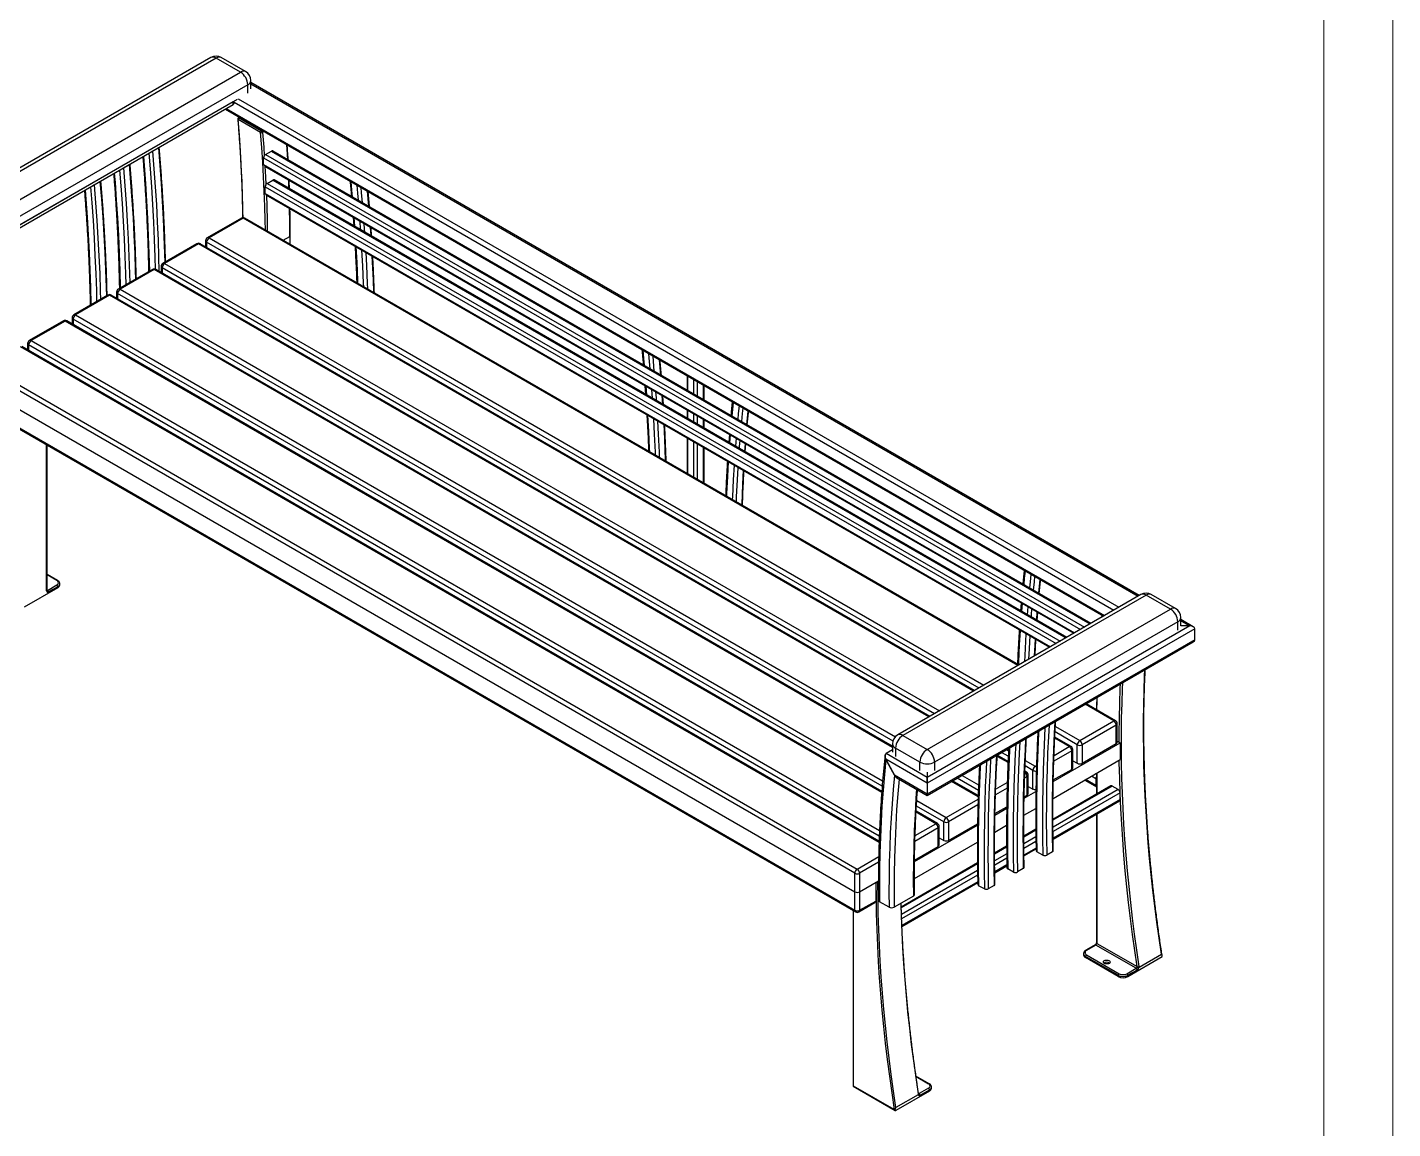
# Model space of a CAD drawing. Header units: millimetres. Extents: x 1039 to 6979, y -5125 to -925.
# Drawn here: x 4994 to 6979, y -4093 to -2492 of the extents above; entities that cross this region are included whole.
import ezdxf

# ---------------------------------------------------------------- set-up
doc = ezdxf.new("R2010")
doc.units = ezdxf.units.MM
doc.layers.add('tabelka', color=155, linetype='Continuous')

# ---------------------------------------------------------------- blocks, each defined once
blk = doc.blocks.new('izometria')
for p, q in [((308.1, 2454.2), (-45.5, 2250.1)), ((315.6, 2453.5), (-38, 2249.4)), ((351, 2433.1), (315.6, 2453.5)), ((358.5, 2433.8), (323.1, 2454.2)), ((-2.6, 2229), (351, 2433.1)), ((361.6, 2414.7), (8, 2210.6)), ((361.6, 2402.6), (361.6, 2414.7)), ((366, 2408.7), (366, 2420.8)), ((1657.6, 1672.3), (366, 2418)), ((366, 2416.2), (1656.1, 1671.4)), ((8, 2198.3), (346.5, 2393.8)), ((29.2, 2210.6), (340.3, 2390.2)), ((29.2, 2206.5), (340.3, 2386.1)), ((340.3, 2386.1), (340.3, 2390.2)), ((341.8, 2388.2), (341.8, 2391)), ((341.8, 2389.4), (1620.8, 1651)), ((347.6, 2394.5), (1628.1, 1655.3)), ((328.5, 2379.3), (1605.4, 1642.1)), ((330, 2380.2), (1606.9, 1643)), ((380.3, 2345.2), (347.6, 2364.1)), ((349.2, 2367.3), (348, 2366.7)), ((349.8, 2367), (349, 2366.6)), ((349, 2366.6), (381.7, 2347.7)), ((381.7, 2347.7), (382.5, 2348.1)), ((385.1, 2346.6), (383.1, 2345.4)), ((223.1, 2318.3), (231.6, 2323.2)), ((384.6, 2298.7), (384.6, 2308.5)), ((384.6, 2308.5), (1572.1, 1622.9)), ((387.5, 2313.4), (395.9, 2318.3)), ((387.5, 2313.4), (1577.8, 1626.2)), ((395.9, 2318.3), (1586.2, 1631.1)), ((1587.4, 1631.8), (397.9, 2318.4)), ((180.7, 2293.8), (189.2, 2298.7)), ((384.6, 2298.7), (1563.6, 1618)), ((385.8, 2296.6), (1562.4, 1617.4)), ((138.3, 2269.3), (146.7, 2274.2)), ((386.9, 2256.5), (386.9, 2266.3)), ((386.9, 2266.3), (1536.7, 1602.5)), ((389.7, 2271.2), (398.2, 2276.1)), ((389.7, 2271.2), (1542.4, 1605.8)), ((398.2, 2276.1), (1550.9, 1610.7)), ((1552.1, 1611.4), (400.2, 2276.3)), ((421.5, 2264), (421.1, 2276.3)), ((386.9, 2256.5), (1528.3, 1597.6)), ((387.9, 2254.6), (1527.1, 1597)), ((535.4, 2259.9), (537.2, 2238.1)), ((352.3, 2221), (302.8, 2192.4)), ((354.8, 2220.7), (305.3, 2192.2)), ((1481.2, 1570.5), (354.8, 2220.7)), ((1482.7, 1571.3), (357.3, 2221)), ((514.7, 2222.2), (515.6, 2209.7)), ((515.8, 2221.6), (516.7, 2209.1)), ((539.4, 2207.9), (540.3, 2195.5)), ((541.6, 2194.7), (540.8, 2207.2)), ((287.6, 2183.6), (238.1, 2155.1)), ((1418, 1534), (292.6, 2183.6)), ((300.3, 2188.1), (300.3, 2179.2)), ((1424.7, 1537.8), (301.8, 2186)), ((301.8, 2186), (301.8, 2178.3)), ((305.3, 2192.2), (1431.7, 1541.9)), ((413.2, 2188.7), (422.7, 2194.2)), ((422.7, 2194.2), (422.7, 2183.2)), ((423.3, 2182.9), (423.3, 2195)), ((290.1, 2183.4), (240.6, 2154.8)), ((1416.5, 1533.1), (290.1, 2183.4)), ((222.9, 2146.3), (173.4, 2117.7)), ((225.4, 2146), (175.9, 2117.5)), ((1351.8, 1495.8), (225.4, 2146)), ((1353.3, 1496.6), (227.9, 2146.3)), ((235.6, 2150.7), (235.6, 2141.8)), ((1360, 1500.5), (237.1, 2148.7)), ((237.1, 2148.7), (237.1, 2141)), ((240.6, 2154.8), (1367, 1504.6)), ((158.2, 2108.9), (108.7, 2080.3)), ((160.7, 2108.7), (111.2, 2080.1)), ((1299, 1451.6), (160.7, 2108.7)), ((1299, 1453.2), (163.2, 2108.9)), ((170.9, 2113.4), (170.9, 2104.5)), ((1299.6, 1460.6), (172.4, 2111.3)), ((172.4, 2111.3), (172.4, 2103.6)), ((175.9, 2117.5), (1303, 1466.8)), ((93.5, 2071.6), (44, 2043)), ((96, 2071.3), (46.5, 2042.8)), ((1283.2, 1386), (96, 2071.3)), ((1283.3, 1387.6), (98.5, 2071.6)), ((106.2, 2076), (106.2, 2067.1)), ((1283.9, 1395), (107.7, 2074)), ((107.7, 2074), (107.7, 2066.3)), ((111.2, 2080.1), (1284.5, 1402.8)), ((1279.3, 1313.5), (31.3, 2034)), ((1279.4, 1315.2), (33.8, 2034.2)), ((41.5, 2038.7), (41.5, 2029.8)), ((1279.7, 1322.7), (43, 2036.6)), ((43, 2036.6), (43, 2028.9)), ((46.5, 2042.8), (1280, 1330.7)), ((-18.2, 2005.4), (1247.6, 1274.7)), ((959.6, 2014.9), (961.5, 1993.1)), ((1244, 1268.6), (-21.7, 1999.3)), ((1000.3, 1991.4), (1000.3, 1970.7)), ((1001.5, 1970), (1001.5, 1990.8)), ((1010, 1965.1), (1010, 1985.9)), ((-21.7, 1972.3), (1244, 1241.6)), ((938.9, 1977.3), (939.8, 1964.8)), ((940.1, 1976.7), (941, 1964.1)), ((1015.6, 1961.9), (1015.6, 1982.6)), ((1024.1, 1957), (1024.1, 1977.7)), ((1025.3, 1956.3), (1025.3, 1977)), ((-21.7, 1945.4), (1244, 1214.7)), ((963.7, 1963), (964.5, 1950.5)), ((965.8, 1949.8), (965, 1962.2)), ((-20.7, 1943.1), (1245.1, 1212.4)), ((1000.3, 1941.9), (1000.3, 1929.9)), ((1001.5, 1929.2), (1001.5, 1941.2)), ((1010, 1924.3), (1010, 1936.3)), ((1015.6, 1921), (1015.6, 1933)), ((1024.1, 1916.1), (1024.1, 1928.1)), ((1025.3, 1915.5), (1025.3, 1927.5)), ((1088.7, 1940.4), (1086.8, 1920.8)), ((1061.7, 1906.5), (1060.8, 1895)), ((69.2, 1679), (69.2, 1891.2)), ((69.8, 1679.8), (69.8, 1890.9)), ((1000.3, 1901), (1000.3, 1849.8)), ((1001.5, 1849.1), (1001.5, 1900.4)), ((1010, 1844.2), (1010, 1895.5)), ((1015.6, 1841), (1015.6, 1892.2)), ((1024.1, 1836.1), (1024.1, 1887.3)), ((1025.3, 1835.4), (1025.3, 1886.6)), ((1071.4, 1900.8), (1070.5, 1889.4)), ((1084.6, 1893.2), (1083.7, 1881.7)), ((1084.8, 1881.1), (1085.6, 1892.6)), ((85, 1694.2), (69.8, 1703)), ((84, 1694.1), (69.8, 1702.3)), ((70.6, 1679.8), (84, 1687.6)), ((88.4, 1687.6), (88.4, 1689.2)), ((1513, 1695.5), (1511.1, 1675.8)), ((85.4, 1683.5), (36.6, 1655.3)), ((69.8, 1680.3), (70.6, 1679.8)), ((85.4, 1685.1), (72, 1677.4)), ((85.4, 1685.1), (85.4, 1683.5)), ((1660.1, 1673.7), (1306.5, 1469.6)), ((1667.6, 1673), (1314, 1468.9)), ((1702.9, 1652.6), (1667.6, 1673)), ((1710.4, 1653.3), (1675.1, 1673.7)), ((1349.4, 1448.5), (1702.9, 1652.6)), ((1485.9, 1661.5), (1485, 1650.1)), ((1495.7, 1655.9), (1494.8, 1644.4)), ((1508.8, 1648.3), (1508, 1636.8)), ((1509, 1636.2), (1509.9, 1647.7)), ((1730.9, 1628.2), (1349.4, 1408)), ((1713.5, 1634.2), (1360, 1430.1)), ((1604.5, 1642.7), (1603.3, 1642)), ((1604.3, 1641.9), (1605, 1642.3)), ((1604.6, 1641.7), (1604.3, 1641.9)), ((1713.5, 1622.1), (1713.5, 1634.2)), ((1717.9, 1628.2), (1717.9, 1640.3)), ((1736.1, 1627), (1717.9, 1637.5)), ((1717.9, 1635.8), (1730.9, 1628.2)), ((1730.9, 1628.2), (1717.9, 1628.2)), ((1738.3, 1624), (1349.4, 1399.5)), ((1738.3, 1608), (1349.4, 1383.5)), ((1738.3, 1608), (1738.3, 1624)), ((1349.4, 1381.7), (1736.1, 1605)), ((1620.6, 1490), (1578.8, 1514.2)), ((1623.1, 1490.3), (1580.3, 1515)), ((1571.1, 1461.5), (1620.6, 1490)), ((1314, 1468.9), (1349.4, 1448.5)), ((1567.5, 1455.3), (1535.1, 1474)), ((1535.6, 1482), (1571.1, 1461.5)), ((1624.1, 1483.9), (1574.6, 1455.3)), ((1624.1, 1457), (1624.1, 1483.9)), ((1625.6, 1459), (1625.6, 1486)), ((1299, 1456.6), (1299, 1444.6)), ((1338.8, 1430.1), (1303.4, 1450.5)), ((1303.4, 1450.5), (1303.4, 1438.4)), ((1532.6, 1402.1), (1629.8, 1458.2)), ((1533.7, 1439.9), (1555.9, 1452.7)), ((1555.9, 1452.7), (1534.7, 1464.9)), ((1558.4, 1452.9), (1534.8, 1466.6)), ((1567.5, 1428.4), (1567.5, 1455.3)), ((1574.6, 1428.4), (1624.1, 1457)), ((1574.6, 1455.3), (1574.6, 1428.4)), ((1625.6, 1460.6), (1629.8, 1458.2)), ((1629.8, 1458.2), (1629.8, 1433.7)), ((1349.4, 1399.5), (1289.2, 1434.2)), ((1289.2, 1434.2), (1301.7, 1411)), ((1301.7, 1411), (1289.3, 1434.1)), ((1299, 1448), (1289.5, 1442.5)), ((1349.4, 1408), (1289.5, 1442.5)), ((1338.8, 1418), (1338.8, 1430.1)), ((1360, 1430.1), (1360, 1418)), ((1466.8, 1429.4), (1451, 1438.5)), ((1466.9, 1431.1), (1451.1, 1440.1)), ((1467.2, 1438.6), (1457.5, 1444.1)), ((1464.6, 1448.2), (1467.6, 1446.5)), ((1491.9, 1432.5), (1506.4, 1424.1)), ((1532.2, 1377.4), (1629.8, 1433.7)), ((1559.4, 1446.6), (1533.3, 1431.5)), ((1559.4, 1419.6), (1559.4, 1446.6)), ((1560.9, 1421.7), (1560.9, 1448.6)), ((1560.9, 1432.2), (1567.5, 1428.4)), ((1349.4, 1383.5), (1301.7, 1411)), ((1349.4, 1415.5), (1349.4, 1408)), ((1399.9, 1410.9), (1424, 1397)), ((1493.7, 1415.6), (1491.3, 1417)), ((1502.8, 1418), (1491.6, 1424.5)), ((1496.2, 1384.3), (1496.2, 1411.3)), ((1502.8, 1391), (1502.8, 1418)), ((1506.4, 1424.1), (1508.2, 1425.2)), ((1532.6, 1404.2), (1559.4, 1419.6)), ((1594.4, 1405.9), (1588, 1409.6)), ((1595.2, 1412), (1593.7, 1412.9)), ((1595.2, 1413.8), (1595.2, 1383.3)), ((1595.8, 1414.1), (1595.8, 1383.6)), ((1305.1, 1407.3), (1349.4, 1381.7)), ((1349.4, 1399.5), (1349.4, 1383.5)), ((1423.4, 1379.7), (1384.7, 1402.1)), ((1423.5, 1381.4), (1386.2, 1403)), ((1423.7, 1388.9), (1392.8, 1406.8)), ((1465.5, 1392.4), (1448.5, 1382.5)), ((1448.8, 1390.9), (1465.7, 1400.7)), ((1494.7, 1409.2), (1490.9, 1407)), ((1494.7, 1382.3), (1494.7, 1409.2)), ((1496.2, 1394.9), (1502.8, 1391)), ((1616.4, 1395.5), (1532.1, 1346.8)), ((1618.4, 1395.3), (1532.1, 1345.5)), ((1626.9, 1390.4), (1532.2, 1335.7)), ((1578.4, 1404), (1595.2, 1394.3)), ((1594.4, 1396.1), (1579.5, 1404.7)), ((1594.4, 1405.9), (1594.4, 1396.1)), ((1626.9, 1390.4), (1618.4, 1395.3)), ((1334.1, 1374.1), (1377, 1349.4)), ((1377, 1349.4), (1423.3, 1376.2)), ((1490.2, 1377.6), (1507.4, 1387.5)), ((1490.2, 1379.7), (1494.7, 1382.3)), ((1629.8, 1385.5), (1532.2, 1329.2)), ((1629.8, 1375.7), (1532.3, 1319.5)), ((1532.4, 1318.1), (1628.9, 1373.9)), ((1629.8, 1375.7), (1629.8, 1385.5)), ((1361.8, 1340.6), (1333.1, 1357.2)), ((1364.3, 1340.9), (1333.2, 1358.8)), ((1373.4, 1343.3), (1333.6, 1366.3)), ((1423.1, 1367.9), (1380.5, 1343.3)), ((1447.7, 1353.1), (1464.9, 1363.1)), ((1447.8, 1355.2), (1465, 1365.1)), ((1489.8, 1352.9), (1507.1, 1362.9)), ((1595.2, 1354.4), (1595.2, 1167.5)), ((1595.8, 1354.8), (1595.8, 1166.7)), ((1330.8, 1285.6), (1422.5, 1338.6)), ((1365.3, 1334.5), (1331.4, 1314.9)), ((1331.7, 1323.3), (1361.8, 1340.6)), ((1365.3, 1307.6), (1365.3, 1334.5)), ((1366.8, 1309.6), (1366.8, 1336.6)), ((1373.4, 1316.3), (1373.4, 1343.3)), ((1380.5, 1343.3), (1380.5, 1316.3)), ((1380.5, 1316.3), (1422.5, 1340.6)), ((1447.4, 1328.4), (1464.7, 1338.4)), ((1507.2, 1332.5), (1489.7, 1322.3)), ((1507.2, 1331.1), (1489.7, 1321)), ((1330.6, 1261), (1422.3, 1313.9)), ((1366.8, 1320.2), (1373.4, 1316.3)), ((1507.3, 1321.4), (1489.7, 1311.2)), ((1507.4, 1314.9), (1489.8, 1304.7)), ((1247.6, 1274.7), (1278.8, 1292.7)), ((1330.8, 1287.7), (1365.3, 1307.6)), ((1464.8, 1308), (1447.3, 1297.9)), ((1464.8, 1306.6), (1447.3, 1296.5)), ((1464.9, 1296.9), (1447.3, 1286.7)), ((1465, 1290.4), (1447.4, 1280.2)), ((1507.6, 1305.2), (1489.9, 1295)), ((1489.9, 1293.7), (1507.6, 1303.9)), ((1517.3, 1294.8), (1508.8, 1299.5)), ((1531.5, 1299.8), (1523, 1294.9)), ((1278.6, 1284.5), (1251.1, 1268.6)), ((1422.4, 1283.5), (1311.5, 1219.5)), ((1422.4, 1282.1), (1311.6, 1218.2)), ((1422.5, 1272.4), (1311.9, 1208.6)), ((1465.2, 1280.7), (1447.5, 1270.5)), ((1447.5, 1269.2), (1465.2, 1279.4)), ((1474.9, 1270.3), (1466.4, 1275)), ((1489, 1275.3), (1480.6, 1270.4)), ((1244, 1241.6), (1244, 1268.6)), ((1251.1, 1268.6), (1251.1, 1241.6)), ((1251.1, 1241.6), (1278.4, 1257.4)), ((1251.1, 1241.6), (1274.4, 1255.1)), ((1274.4, 1255.1), (1274.4, 1228.2)), ((1274.4, 1255.1), (1274.8, 1254.9)), ((1278.4, 1255.3), (1277.6, 1254.9)), ((1422.6, 1265.9), (1312.1, 1202.2)), ((1422.7, 1256.2), (1312.5, 1192.6)), ((1312.6, 1191.3), (1422.8, 1254.9)), ((1432.5, 1245.8), (1424, 1250.5)), ((1446.6, 1250.8), (1438.1, 1245.9)), ((1244, 1214.7), (1244, 1241.6)), ((1251.1, 1241.6), (1251.1, 1214.7)), ((1329.3, 1235.5), (1301.3, 1219.4)), ((1241.7, 1214.4), (1241.7, 959)), ((1242.3, 959.3), (1242.3, 1214)), ((1250.1, 1212.4), (1273.4, 1225.9)), ((1251.1, 1214.7), (1274.4, 1228.2)), ((1293.9, 1219.3), (1280, 1227.1)), ((1576.6, 1151.6), (1576.6, 1150)), ((1593.4, 1164.3), (1580, 1156.6)), ((1594.4, 1164.2), (1581, 1156.5)), ((1653.1, 1130.4), (1594.4, 1164.2)), ((1595.8, 1166.7), (1654.3, 1132.9)), ((1626.9, 1120.2), (1579.6, 1147.5)), ((1579.6, 1147.5), (1579.6, 1145.9)), ((1626.9, 1118.5), (1579.6, 1145.9)), ((1581, 1150), (1628.3, 1122.6)), ((1641.1, 1118.5), (1691.1, 1147.4)), ((1654.4, 1132.3), (1654.3, 1132.9)), ((1657.1, 1133.2), (1657.2, 1131.9)), ((1657.2, 1131.9), (1689.9, 1150.8)), ((1657.2, 1131.9), (1657.2, 1131.9)), ((1626.9, 1120.2), (1626.9, 1118.5)), ((1639.7, 1122.6), (1653.1, 1130.4)), ((1654.5, 1127.9), (1641.1, 1120.2)), ((1641.1, 1120.2), (1641.1, 1118.5)), ((1352.2, 962.7), (1333, 973.7)), ((1333.1, 973), (1351.2, 962.6)), ((1241.7, 959), (1302.8, 923.7)), ((1301.3, 925.2), (1242.3, 959.3)), ((1351.2, 956.1), (1337.7, 948.3)), ((1339.1, 945.9), (1352.6, 953.6)), ((1352.6, 953.6), (1352.6, 952)), ((1355.5, 956.1), (1355.5, 957.7)), ((1352.6, 952), (1303.8, 923.8)), ((1336.4, 946.7), (1303.8, 927.9)), ((1336.1, 947.9), (1336.5, 946.8)), ((1336.5, 946.8), (1336.4, 946.7)), ((1337.7, 948.3), (1336.7, 948.9)), ((1336.9, 948), (1336.9, 948))]:
    blk.add_line(p, q)
at = {"flags": 128}
for points in [[(354.7, 2221.6), (354.5, 2229.8), (354, 2251.8), (353.2, 2274), (352.2, 2296.4), (350.9, 2318.8), (349.4, 2341.4), (347.6, 2364.1)], [(387.2, 2203.8), (386.9, 2217.2), (386.4, 2238.2), (385.6, 2259.4), (384.6, 2280.7), (383.4, 2302.1), (382, 2323.6), (380.3, 2345.2)], [(383.1, 2345.4), (384.8, 2323.8), (385.6, 2311.5)], [(231.6, 2323.2), (233.7, 2297.2), (235.6, 2271.3), (237.2, 2245.6), (238.5, 2219.9), (239.7, 2194.4), (240.5, 2169.1), (240.8, 2156.6)], [(419.6, 2305.9), (418.8, 2321), (418.4, 2327.4)], [(209.9, 2310.8), (211, 2297.2), (212.9, 2271.4), (214.5, 2245.7), (215.9, 2220.1), (217, 2194.6), (217.9, 2169.3), (218.5, 2144.1), (218.5, 2143.7)], [(217.7, 2315.3), (219.6, 2292.3), (221.4, 2266.4), (223, 2240.7), (224.4, 2215.1), (225.5, 2189.6), (226.4, 2164.2), (226.8, 2146.8)], [(223.1, 2318.3), (225.2, 2292.3), (227.1, 2266.4), (228.7, 2240.7), (230.1, 2215), (231.2, 2189.5), (232, 2164.2), (232.5, 2143.6)], [(167.5, 2286.3), (168.6, 2272.8), (170.5, 2246.9), (172.1, 2221.2), (173.5, 2195.6), (174.6, 2170.1), (175.4, 2144.8), (176.1, 2119.6), (176.1, 2119.2)], [(175.3, 2290.8), (177.1, 2267.8), (179, 2241.9), (180.6, 2216.2), (182, 2190.6), (183.1, 2165.1), (183.9, 2139.7), (184.3, 2124)], [(180.7, 2293.8), (182.8, 2267.8), (184.7, 2241.9), (186.3, 2216.2), (187.6, 2190.5), (188.7, 2165), (189.6, 2139.7), (189.9, 2127.2)], [(189.2, 2298.7), (191.3, 2272.7), (193.1, 2246.8), (194.8, 2221.1), (196.1, 2195.4), (197.2, 2169.9), (198.1, 2144.6), (198.4, 2132.1)], [(386.6, 2296.2), (387.4, 2280.8), (388, 2269.6)], [(132.8, 2266.3), (134.7, 2243.3), (136.6, 2217.4), (138.2, 2191.7), (139.5, 2166.1), (140.7, 2140.6), (141.5, 2115.2), (141.9, 2099.5)], [(138.3, 2269.3), (140.4, 2243.3), (142.2, 2217.4), (143.8, 2191.7), (145.2, 2166.1), (146.3, 2140.6), (147.2, 2115.2), (147.5, 2102.7)], [(146.7, 2274.2), (148.9, 2248.2), (150.7, 2222.3), (152.3, 2196.6), (153.7, 2171), (154.8, 2145.5), (155.7, 2120.1), (156, 2107.6)], [(511.4, 2273.7), (512.5, 2261.7), (513.4, 2251.8)], [(520, 2268.7), (521, 2257.3), (521.9, 2246.9)], [(526, 2265.3), (526.6, 2257.7), (527.9, 2243.4)], [(125.1, 2261.9), (126.2, 2248.3), (128.1, 2222.4), (129.7, 2196.7), (131, 2171.1), (132.2, 2145.6), (133, 2120.3), (133.6, 2095.1), (133.6, 2094.7)], [(388.7, 2254.2), (389.2, 2238.3), (389.8, 2217.2), (390, 2202.1)], [(422.7, 2194.2), (422.6, 2215), (422.3, 2234.7)], [(524.3, 2216.7), (525.2, 2204.2), (525.2, 2204.2)], [(530.2, 2213.3), (530.9, 2204.5), (531.1, 2200.7)], [(518.6, 2179.1), (519.9, 2156.3), (521.1, 2130.3), (521.2, 2126.4)], [(527.1, 2174.2), (528.4, 2151.7), (529.5, 2125.6), (529.7, 2121.5)], [(533, 2170.8), (534, 2151.9), (535.2, 2125.8), (535.5, 2118.1)], [(542, 2165.6), (542.5, 2156.8), (543.7, 2130.7), (544.3, 2113)], [(935.7, 2028.8), (936.8, 2016.8), (937.6, 2006.9)], [(944.2, 2023.8), (945.3, 2012.4), (946.2, 2002)], [(950.2, 2020.4), (950.9, 2012.7), (952.1, 1998.5)], [(948.6, 1971.7), (949.5, 1959.3), (949.5, 1959.2)], [(954.5, 1968.3), (955.1, 1959.6), (955.4, 1955.8)], [(1067.2, 1952.8), (1066.2, 1942.6), (1065.3, 1933.2)], [(1075.8, 1947.9), (1074.7, 1937.1), (1073.8, 1928.3)], [(942.9, 1934.2), (944.1, 1911.4), (945.3, 1885.4), (945.5, 1881.5)], [(951.4, 1929.3), (952.6, 1906.8), (953.8, 1880.7), (954, 1876.5)], [(957.3, 1925.9), (958.3, 1907), (959.5, 1880.8), (959.8, 1873.2)], [(1081.1, 1944.8), (1080.4, 1937.1), (1079.2, 1925.2)], [(966.3, 1920.7), (966.8, 1911.9), (968, 1885.7), (968.6, 1868.1)], [(1062.9, 1905.8), (1062, 1894.4), (1062, 1894.3)], [(1076.8, 1897.7), (1076.1, 1889.1), (1075.9, 1886.2)], [(1060.1, 1866.6), (1058.8, 1845.5), (1057.7, 1820.7), (1057.5, 1816.8)], [(1068.6, 1861.6), (1067.3, 1840.3), (1066.1, 1815.6), (1066, 1811.9)], [(1074, 1858.5), (1073, 1840.3), (1071.8, 1815.6), (1071.5, 1808.7)], [(1082, 1853.9), (1081.5, 1845.2), (1080.3, 1820.5), (1079.6, 1804)], [(1491.5, 1707.9), (1490.5, 1697.6), (1489.6, 1688.3)], [(1500, 1703), (1499, 1692.2), (1498.1, 1683.4)], [(1505.4, 1699.9), (1504.6, 1692.2), (1503.5, 1680.2)], [(1487.2, 1660.8), (1486.3, 1649.4), (1486.3, 1649.4)], [(1501.1, 1652.8), (1500.4, 1644.1), (1500.2, 1641.3)], [(1602.3, 1640.5), (1602.3, 1640.4), (1602.3, 1640.4)], [(1484.3, 1621.6), (1483.1, 1600.5), (1481.9, 1575.8), (1481.8, 1571.9)], [(1492.8, 1616.7), (1491.6, 1595.3), (1490.6, 1575.9)], [(1498.3, 1613.6), (1497.3, 1595.3), (1496.4, 1579.3)], [(1506.2, 1609), (1505.7, 1600.2), (1504.9, 1584.2)], [(1689.9, 1150.8), (1686.4, 1174.2), (1683.1, 1197.6), (1680.1, 1220.8), (1677.4, 1244), (1674.9, 1267), (1672.6, 1290), (1670.6, 1312.8), (1668.9, 1335.5), (1667.4, 1358.1), (1666.2, 1380.6), (1665.2, 1403), (1664.4, 1425.2), (1664, 1447.3), (1663.7, 1469.2), (1663.7, 1491), (1664, 1512.6), (1664.5, 1534.1), (1665.3, 1555.5), (1665.7, 1564.3)], [(1628.3, 1459), (1628.4, 1472.6), (1628.7, 1494.2), (1629.2, 1515.7), (1630, 1537), (1630.3, 1543.9)], [(1633.2, 1545.6), (1632.8, 1536.9), (1632, 1515.6), (1631.5, 1494.2), (1631.2, 1472.6), (1631.2, 1450.8), (1631.4, 1429), (1631.9, 1406.9), (1632.6, 1384.8), (1633.6, 1362.5), (1634.8, 1340.1), (1636.3, 1317.5), (1638.1, 1294.9), (1640, 1272.1), (1642.3, 1249.2), (1644.7, 1226.2), (1647.5, 1203.1), (1650.4, 1179.9), (1653.7, 1156.6), (1657.1, 1133.2)], [(1596, 1505.9), (1596.2, 1519), (1596.4, 1524.3)], [(1534.9, 1488.8), (1534, 1472.3), (1532.8, 1448.1), (1532, 1423.8), (1531.4, 1399.3), (1531, 1374.6), (1530.9, 1349.8), (1531.1, 1324.9), (1531.5, 1299.8)], [(1511.5, 1475.3), (1511.3, 1472.2), (1510.2, 1447.9), (1509.3, 1423.6), (1508.7, 1399.1), (1508.4, 1374.4), (1508.3, 1349.6), (1508.4, 1324.6), (1508.8, 1299.5)], [(1520.5, 1480.5), (1519.8, 1467.3), (1518.7, 1443.2), (1517.8, 1418.8), (1517.2, 1394.3), (1516.9, 1369.7), (1516.8, 1344.9), (1516.9, 1319.9), (1517.3, 1294.8)], [(1526.4, 1483.9), (1525.5, 1467.4), (1524.4, 1443.2), (1523.5, 1418.9), (1522.9, 1394.4), (1522.5, 1369.7), (1522.4, 1344.9), (1522.6, 1320), (1523, 1294.9)], [(1469, 1450.8), (1468.9, 1447.7), (1467.8, 1423.5), (1466.9, 1399.1), (1466.3, 1374.6), (1466, 1349.9), (1465.9, 1325.1), (1466, 1300.1), (1466.4, 1275)], [(1478.1, 1456), (1477.4, 1442.8), (1476.3, 1418.7), (1475.4, 1394.3), (1474.8, 1369.8), (1474.4, 1345.2), (1474.3, 1320.4), (1474.5, 1295.4), (1474.9, 1270.3)], [(1484, 1459.4), (1483, 1442.9), (1481.9, 1418.7), (1481.1, 1394.4), (1480.5, 1369.9), (1480.1, 1345.2), (1480, 1320.4), (1480.1, 1295.5), (1480.6, 1270.4)], [(1492.4, 1464.3), (1491.5, 1447.8), (1490.4, 1423.6), (1489.5, 1399.3), (1488.9, 1374.8), (1488.6, 1350.1), (1488.5, 1325.3), (1488.6, 1300.4), (1489, 1275.3)], [(1289.3, 1434.1), (1287.1, 1411.9), (1285.1, 1389.4), (1283.5, 1366.8), (1282.2, 1344), (1281.2, 1321), (1280.4, 1297.8), (1280, 1274.4), (1279.9, 1250.8), (1280, 1227.1)], [(1435.7, 1431.5), (1435, 1418.4), (1433.8, 1394.2), (1433, 1369.8), (1432.4, 1345.3), (1432, 1320.7), (1431.9, 1295.9), (1432.1, 1270.9), (1432.5, 1245.8)], [(1441.5, 1434.9), (1440.6, 1418.4), (1439.5, 1394.2), (1438.6, 1369.9), (1438, 1345.4), (1437.7, 1320.7), (1437.6, 1295.9), (1437.7, 1271), (1438.1, 1245.9)], [(1450, 1439.8), (1449.1, 1423.3), (1448, 1399.1), (1447.1, 1374.8), (1446.5, 1350.3), (1446.2, 1325.6), (1446.1, 1300.8), (1446.2, 1275.9), (1446.6, 1250.8)], [(1654.3, 1132.9), (1650.9, 1156.3), (1647.6, 1179.6), (1644.7, 1202.9), (1641.9, 1226), (1639.4, 1249), (1637.2, 1271.9), (1635.2, 1294.7), (1633.5, 1317.4), (1632, 1340), (1630.8, 1362.4), (1629.8, 1384.7), (1629.1, 1406.9), (1628.6, 1428.9), (1628.5, 1433)], [(1301.7, 1411), (1299.8, 1390.4), (1298.2, 1369.6), (1296.8, 1348.6), (1295.7, 1327.4), (1294.8, 1306.1), (1294.2, 1284.7), (1293.8, 1263), (1293.7, 1241.2), (1293.9, 1219.3)], [(1426.6, 1426.3), (1426.4, 1423.2), (1425.3, 1399), (1424.5, 1374.6), (1423.9, 1350.1), (1423.5, 1325.4), (1423.4, 1300.6), (1423.6, 1275.6), (1424, 1250.5)], [(1308.5, 1405.3), (1306.6, 1384.2), (1304.9, 1361.3), (1303.6, 1338.1), (1302.5, 1314.8), (1301.7, 1291.2), (1301.2, 1267.4), (1301.1, 1243.5), (1301.3, 1219.4)], [(1333.9, 1390.7), (1332.9, 1377.5), (1331.6, 1354.3), (1330.5, 1330.9), (1329.7, 1307.4), (1329.2, 1283.6), (1329.1, 1259.7), (1329.3, 1235.5)], [(1349.4, 1408), (1349.4, 1407.1), (1349.4, 1406), (1349.4, 1404.9), (1349.4, 1403.7), (1349.4, 1402.6), (1349.4, 1401.4), (1349.4, 1400.4), (1349.4, 1399.5)], [(1349.4, 1399.5), (1349.4, 1400.4), (1349.4, 1401.4), (1349.4, 1402.6), (1349.4, 1403.7), (1349.4, 1404.9), (1349.4, 1406), (1349.4, 1407.1), (1349.4, 1408)], [(1349.4, 1383.5), (1349.4, 1382.7), (1349.4, 1382.2), (1349.4, 1381.8), (1349.4, 1381.7), (1349.4, 1381.7)], [(1349.4, 1381.7), (1349.4, 1381.7), (1349.4, 1381.9), (1349.4, 1382.3), (1349.4, 1382.8), (1349.4, 1383.5)], [(1274.8, 1254.9), (1274.9, 1232.2), (1275.3, 1209.4), (1276, 1186.4), (1277, 1163.3), (1278.2, 1140), (1279.7, 1116.6), (1281.5, 1093.1), (1283.5, 1069.5), (1285.8, 1045.7), (1288.4, 1021.8), (1291.2, 997.8), (1294.3, 973.7), (1297.7, 949.5), (1301.3, 925.2)], [(1303.8, 927.9), (1300.2, 952), (1296.9, 976), (1293.8, 999.9), (1291, 1023.7), (1288.5, 1047.4), (1286.2, 1071), (1284.2, 1094.4), (1282.5, 1117.8), (1281, 1141), (1279.8, 1164), (1278.8, 1187), (1278.2, 1209.8), (1277.8, 1232.4), (1277.6, 1254.9)], [(1310.8, 1224.9), (1311.4, 1206), (1312.3, 1183.1), (1313.5, 1160.2), (1315, 1137), (1316.7, 1113.8), (1318.7, 1090.4), (1320.9, 1066.9), (1323.4, 1043.4), (1326.2, 1019.6), (1329.3, 995.8), (1332.6, 971.9), (1336.1, 947.9)], [(1606.8, 1137.5), (1606, 1138.1), (1605.5, 1138.9), (1605.3, 1139.6), (1605.5, 1140.4), (1606.1, 1141.1), (1607, 1141.7), (1608.2, 1142.2), (1609.5, 1142.4), (1610.8, 1142.4), (1612.1, 1142.2), (1613.3, 1141.8), (1614.3, 1141.3), (1615, 1140.6), (1615.3, 1139.8), (1615.2, 1139.1), (1614.8, 1138.3), (1614.1, 1137.6), (1613.1, 1137.1), (1611.8, 1136.8), (1610.5, 1136.7), (1609.1, 1136.7), (1607.9, 1137), (1606.8, 1137.5)], [(1336.1, 947.9), (1336.4, 948.1), (1336.6, 948.3), (1336.7, 948.4), (1336.7, 948.6), (1336.7, 948.7)], [(1336.4, 946.7), (1336.5, 946.3), (1336.8, 946), (1337.1, 945.7), (1337.4, 945.5), (1337.8, 945.5), (1338.2, 945.5), (1338.7, 945.6), (1339.1, 945.9)]]:
    blk.add_lwpolyline(points, dxfattribs=at)
for centre, radius, start, end in [((315.6, 2441.2), 15, 60.0027, 119.9973), ((311.2, 2447.2), 7.66, 54.8747, 113.8151), ((320, 2447.2), 7.66, 66.1848, 125.1253), ((355.4, 2426.8), 7.66, 66.1848, 125.1253), ((338.7, 2413.7), 22.9, 2.3869, 57.6131), ((351, 2420.8), 15, 0, 60.0027), ((358.5, 2421.5), 7.48, 294.0737, 354.6062), ((339.3, 2388.4), 2.51, 294.3732, 354.3073), ((349, 2364.9), 2, 119.9973, 184.7798), ((347.9, 2364.9), 0.858, 191.1869, 252.1534), ((350.7, 2364), 3.07, 122.6051, 177.3945), ((348.4, 2365.8), 0.995, 54.025, 114.664), ((383.4, 2345.1), 3.07, 122.6051, 177.3945), ((381.5, 2348.4), 3.38, 248.6155, 298.084), ((380, 2345.1), 3.11, 6.0897, 57.1816), ((390.8, 2308.2), 6.15, 122.6061, 177.394), ((397.1, 2316.6), 2.01, 65.695, 125.6152), ((387.1, 2298.5), 2.42, 177.3656, 212.1324), ((393, 2266.1), 6.15, 122.6057, 177.3944), ((399.4, 2274.5), 2.01, 65.6929, 125.6173), ((389.1, 2256.4), 2.19, 175.6764, 220.537), ((354.8, 2216.6), 5, 60.0027, 119.9973), ((353.4, 2218.7), 2.51, 54.3825, 114.307), ((356.3, 2218.7), 2.51, 65.6929, 125.6172), ((290.1, 2179.3), 5, 60.0027, 119.9973), ((288.7, 2181.3), 2.51, 54.3825, 114.307), ((291.6, 2181.3), 2.51, 65.6929, 125.6171), ((305.3, 2188.1), 5, 119.9973, 180), ((302.8, 2188.3), 2.51, 185.6956, 245.6249), ((309.5, 2185.7), 7.68, 122.6056, 177.3945), ((303.9, 2190.1), 2.51, 54.3825, 114.307), ((422.3, 2195.1), 0.984, 293.6407, 355.1187), ((225.4, 2141.9), 5, 60.0027, 119.9973), ((224, 2144), 2.51, 54.3825, 114.307), ((226.9, 2144), 2.51, 65.6929, 125.6171), ((240.6, 2150.7), 5, 119.9973, 180), ((238.1, 2151), 2.51, 185.6956, 245.6249), ((244.8, 2148.3), 7.68, 122.6056, 177.3945), ((239.2, 2152.8), 2.51, 54.3825, 114.307), ((160.7, 2104.6), 5, 60.0027, 119.9973), ((159.3, 2106.6), 2.51, 54.3825, 114.307), ((162.2, 2106.6), 2.51, 65.6932, 125.6173), ((175.9, 2113.4), 5, 119.9973, 180), ((173.4, 2113.6), 2.51, 185.694, 245.627), ((180.1, 2111), 7.68, 122.6054, 177.3948), ((174.5, 2115.4), 2.51, 54.3825, 114.307), ((96, 2067.2), 5, 60.0027, 119.9973), ((94.6, 2069.3), 2.51, 54.3825, 114.307), ((97.5, 2069.3), 2.51, 65.6926, 125.6174), ((111.2, 2076), 5, 119.9973, 180), ((108.7, 2076.3), 2.51, 185.6965, 245.6245), ((115.4, 2073.6), 7.68, 122.6057, 177.3945), ((109.8, 2078.1), 2.51, 54.3825, 114.307), ((46.5, 2038.7), 5, 119.9973, 180), ((44, 2038.9), 2.51, 185.694, 245.627), ((50.7, 2036.3), 7.68, 122.6054, 177.3948), ((45.1, 2040.7), 2.51, 54.3825, 114.307), ((84.6, 1693.4), 0.917, 62.4292, 128.8649), ((82.8, 1690.8), 3.49, 290.7838, 69.2162), ((82.4, 1685), 3.07, 2.6051, 57.3945), ((83.5, 1689.6), 4.91, 293.6394, 355.6111), ((83.4, 1688.1), 5.03, 294.3737, 354.3058), ((70.9, 1678.7), 1.75, 170.7849, 309.2038), ((68.8, 1679.9), 1.01, 294.3719, 354.31), ((70, 1680.7), 1.08, 258.3054, 304.4376), ((68.9, 1677.2), 3.07, 2.6051, 57.3945), ((1667.6, 1660.7), 15, 60.0027, 119.9973), ((1663.2, 1666.9), 7.48, 54.0822, 114.6076), ((1672, 1666.9), 7.48, 65.3921, 125.918), ((1707.3, 1646.5), 7.48, 65.3921, 125.918), ((1690.7, 1633.3), 22.9, 2.3869, 57.6131), ((1702.9, 1640.3), 15, 0, 60.0027), ((1604.3, 1640.3), 2, 119.9973, 174.8378), ((1603.7, 1641.1), 0.97, 53.1352, 115.5561), ((1605.8, 1639.5), 2.84, 121.8512, 148.4819), ((1710.5, 1641), 7.48, 294.0737, 354.6062), ((1622, 1488), 2.51, 65.6929, 125.6172), ((1616.4, 1483.6), 7.68, 2.605, 57.3948), ((1620.6, 1486), 5, 0, 60.0027), ((1314, 1456.6), 15, 119.9973, 180), ((1326.3, 1449.6), 22.9, 122.3868, 177.6131), ((1309.6, 1462.6), 7.66, 54.8747, 113.8151), ((1623.1, 1486.2), 2.51, 294.3729, 354.3055), ((1306.6, 1457.5), 7.66, 186.188, 245.1321), ((1557.3, 1450.6), 2.51, 65.6929, 125.6171), ((1551.7, 1446.2), 7.68, 2.605, 57.3948), ((1555.9, 1448.6), 5, 0, 60.0027), ((1575.2, 1455), 7.68, 122.6056, 177.3945), ((1571.1, 1462.2), 7.69, 242.6093, 297.3908), ((1566.9, 1455), 7.68, 2.605, 57.3948), ((1623.1, 1459.3), 2.51, 294.3729, 354.3055), ((1361.6, 1429.2), 22.9, 122.3868, 177.6131), ((1349.4, 1450.4), 22.9, 242.391, 297.6091), ((1337.1, 1429.2), 22.9, 2.3869, 57.6131), ((1558.4, 1448.9), 2.51, 294.3732, 354.3051), ((1492.6, 1413.3), 2.51, 65.6929, 125.6171), ((1487, 1408.9), 7.68, 2.605, 57.3948), ((1491.2, 1411.3), 5, 0, 60.0027), ((1493.7, 1411.5), 2.51, 294.3732, 354.3051), ((1510.5, 1417.6), 7.68, 122.6056, 177.3945), ((1506.4, 1424.9), 7.72, 242.697, 282.0067), ((1503, 1418.5), 6.57, 38.2833, 58.7835), ((1558.4, 1421.9), 2.51, 294.3732, 354.3051), ((1571.1, 1435.2), 7.69, 242.6093, 297.3908), ((1506.3, 1397.9), 7.66, 242.6529, 278.0767), ((1600.2, 1405.7), 5.77, 148.8563, 178.0434), ((1596.2, 1395.9), 1.85, 171.4912, 237.1967), ((1617.3, 1393.7), 2.01, 54.3814, 114.3074), ((1623.6, 1385.2), 6.15, 2.6048, 57.395), ((1493.7, 1384.6), 2.51, 294.3732, 354.3051), ((1627.9, 1375.5), 1.89, 303.4971, 7.8167), ((1363.2, 1338.6), 2.51, 65.6926, 125.6174), ((1357.6, 1334.2), 7.68, 2.605, 57.3948), ((1361.8, 1336.6), 5, 0, 60.0027), ((1364.3, 1336.8), 2.51, 294.3729, 354.3054), ((1381.1, 1342.9), 7.68, 122.6057, 177.3945), ((1377, 1350.1), 7.69, 242.6093, 297.3907), ((1372.8, 1342.9), 7.68, 2.605, 57.3948), ((1377, 1323.2), 7.69, 242.6093, 297.3907), ((1364.3, 1309.9), 2.51, 294.3729, 354.3054), ((1509.6, 1301.3), 1.94, 187.0317, 247.1403), ((1520.1, 1300.5), 6.28, 244.0799, 297.569), ((1530.7, 1301.6), 1.95, 293.2662, 355.4961), ((1251.7, 1268.2), 7.68, 122.6055, 177.3947), ((1243.4, 1268.2), 7.68, 2.605, 57.3948), ((1467.2, 1276.8), 1.94, 187.0327, 247.1393), ((1477.6, 1276), 6.28, 244.08, 297.569), ((1488.3, 1277.1), 1.95, 293.2723, 355.49), ((1247.6, 1275.4), 7.68, 242.6091, 297.3909), ((1424.7, 1252.3), 1.94, 187.0327, 247.1393), ((1445.8, 1252.6), 1.95, 293.2723, 355.49), ((1247.6, 1248.5), 7.68, 242.6091, 297.3909), ((1328.2, 1237.9), 2.54, 293.4358, 355.2951), ((1435.2, 1251.5), 6.28, 244.08, 297.569), ((1247.6, 1221.5), 7.68, 242.6091, 297.3909), ((1246.7, 1214.5), 2.68, 176.3802, 232.3063), ((1247.6, 1216.7), 5, 240.0027, 299.9973), ((1248.7, 1214.4), 2.46, 305.0132, 6.3003), ((1272.1, 1227.9), 2.4, 304.0569, 7.2566), ((1281.1, 1229.4), 2.56, 186.5116, 246.5492), ((1297.5, 1226.6), 8.1, 243.5111, 297.5006), ((1581.6, 1152.1), 5.05, 186.3187, 245.5705), ((1582.2, 1153.2), 3.49, 110.7838, 249.2164), ((1580.4, 1155.7), 0.977, 53.3952, 115.3108), ((1593.8, 1163.4), 1.01, 54.383, 114.3057), ((1592.7, 1166.8), 3.07, 302.6055, 357.3945), ((1596.2, 1167.6), 1.01, 185.6907, 245.6281), ((1581.6, 1150.5), 5.03, 185.6949, 245.6252), ((1582.6, 1147.4), 3.07, 122.6055, 177.3946), ((1610.3, 1132.1), 7.17, 54.8727, 125.1275), ((1651.4, 1133), 3.13, 302.9222, 347.0056), ((1655.3, 1136.5), 3.76, 254.6265, 298.6659), ((1652.6, 1132.9), 4.7, 348.5466, 348.812), ((1630, 1120), 3.07, 122.6055, 177.3946), ((1634, 1133.8), 15.4, 242.6094, 297.3906), ((1634, 1132.2), 15.4, 242.6094, 297.3906), ((1634, 1133.5), 12.3, 242.6097, 297.3903), ((1638, 1120), 3.07, 2.6044, 57.3952), ((1651.4, 1127.8), 3.07, 2.6044, 57.3952), ((1651.4, 1132.8), 5.81, 302.0159, 331.8184), ((1351.7, 961.9), 0.917, 62.4292, 128.8649), ((1349.9, 959.3), 3.49, 290.7835, 69.2165), ((1349.5, 953.5), 3.07, 2.6044, 57.3952), ((1350.5, 958.2), 5.04, 294.3992, 354.0056), ((1350.5, 956.6), 5.03, 294.373, 354.3064), ((1337.1, 949.2), 1.05, 255.4429, 304.9938), ((1336.1, 945.7), 3.07, 2.6044, 57.3952), ((1303.2, 924.5), 0.924, 231.8938, 307.7332)]:
    blk.add_arc(centre, radius, start, end)
for centre, major_axis, ratio, start_param, end_param in [((1730.9, 1624), (7.35, 0), 0.577382, 0, 1.570796), ((1730.9, 1608), (7.35, 0), 0.577382, 5.497706, 6.283185), ((1292.9, 1436.4), (-3.2, 6.22), 0.606584, 0.02888, 1.599676), ((1305.3, 1413.2), (-3.2, 6.22), 0.606584, 1.599676, 2.385156), ((1243.7, 960.1), (2, 1.15), 0.00007, 2.356154, 3.141552)]:
    blk.add_ellipse(centre, major_axis=major_axis, ratio=ratio, start_param=start_param, end_param=end_param)
for points, knots in [([(347, 2364.8), (347.3, 2361), (348.2, 2350.1), (349.5, 2332.1), (350.9, 2310.9), (352, 2289.8), (352.9, 2268.8), (353.6, 2247.9), (354, 2232.1), (354, 2223.4), (354.1, 2221.5)], [0, 0, 0, 0, 0.077396, 0.224461, 0.371528, 0.518593, 0.665658, 0.812723, 0.959787, 1, 1, 1, 1]), ([(231.6, 2323.2), (231.7, 2323.3), (232, 2323.4), (232.2, 2323.7), (232.3, 2323.8)], [0, 0, 0, 0, 0.475911, 1, 1, 1, 1]), ([(242, 2157.3), (241.9, 2163.4), (241.5, 2177.5), (240.7, 2199.6), (239.7, 2223.6), (238.4, 2247.7), (236.8, 2271.9), (235.1, 2296.3), (233.7, 2313.7), (232.9, 2322.9), (232.8, 2324)], [0, 0, 0, 0, 0.11242, 0.25709, 0.401759, 0.546428, 0.691095, 0.835763, 0.98043, 1, 1, 1, 1]), ([(420.3, 2305.6), (420.2, 2307.3), (419.8, 2314.4), (419.4, 2321.6), (419, 2327)], [0, 0, 0, 0, 0.240561, 1, 1, 1, 1]), ([(208.9, 2310.3), (209.5, 2303.3), (210.7, 2288.3), (212.3, 2265.3), (213.7, 2241.2), (215, 2217.2), (216, 2193.4), (216.8, 2169.6), (217.2, 2152.9), (217.3, 2144), (217.3, 2143)], [0, 0, 0, 0, 0.122577, 0.265775, 0.408973, 0.552171, 0.695368, 0.838564, 0.98176, 1, 1, 1, 1]), ([(222.2, 2317.9), (222.5, 2318), (222.8, 2318.1), (223.1, 2318.3), (223.1, 2318.3)], [0, 0, 0, 0, 0.951436, 1, 1, 1, 1]), ([(166.5, 2285.8), (167.1, 2278.8), (168.3, 2263.8), (169.8, 2240.8), (171.3, 2216.7), (172.5, 2192.7), (173.6, 2168.9), (174.3, 2145.1), (174.8, 2128.4), (174.9, 2119.5), (174.9, 2118.5)], [0, 0, 0, 0, 0.1225768, 0.2657755, 0.4089734, 0.5521709, 0.6953678, 0.8385643, 0.9817603, 1, 1, 1, 1]), ([(179.8, 2293.4), (180.1, 2293.5), (180.4, 2293.6), (180.7, 2293.8), (180.7, 2293.8)], [0, 0, 0, 0, 0.951436, 1, 1, 1, 1]), ([(189.2, 2298.7), (189.3, 2298.8), (189.6, 2298.9), (189.8, 2299.2), (189.9, 2299.3)], [0, 0, 0, 0, 0.475916, 1, 1, 1, 1]), ([(199.6, 2132.8), (199.4, 2138.9), (199.1, 2153), (198.3, 2175.1), (197.2, 2199.1), (195.9, 2223.2), (194.4, 2247.5), (192.7, 2271.8), (191.3, 2289.2), (190.5, 2298.4), (190.4, 2299.6)], [0, 0, 0, 0, 0.1124201, 0.2570896, 0.4017588, 0.5464275, 0.6910955, 0.835763, 0.9804302, 1, 1, 1, 1]), ([(137.3, 2268.9), (137.6, 2269), (138, 2269.1), (138.2, 2269.3), (138.3, 2269.3)], [0, 0, 0, 0, 0.951436, 1, 1, 1, 1]), ([(146.7, 2274.2), (146.9, 2274.3), (147.2, 2274.4), (147.3, 2274.7), (147.4, 2274.8)], [0, 0, 0, 0, 0.475916, 1, 1, 1, 1]), ([(157.2, 2108.3), (157, 2114.4), (156.7, 2128.5), (155.9, 2150.6), (154.8, 2174.6), (153.5, 2198.7), (152, 2223), (150.3, 2247.3), (148.9, 2264.7), (148.1, 2274), (148, 2275.1)], [0, 0, 0, 0, 0.1124201, 0.2570896, 0.4017588, 0.5464275, 0.6910955, 0.835763, 0.9804302, 1, 1, 1, 1]), ([(422.1, 2263.7), (422.1, 2265.1), (422, 2269.2), (421.8, 2273.3), (421.7, 2275.9)], [0, 0, 0, 0, 0.359132, 1, 1, 1, 1]), ([(510.3, 2274.3), (510.9, 2267.6), (511.6, 2260.3), (512.2, 2253), (512.3, 2252.5)], [0, 0, 0, 0, 0.920506, 1, 1, 1, 1]), ([(124.1, 2261.3), (124.6, 2254.3), (125.8, 2239.3), (127.4, 2216.3), (128.9, 2192.2), (130.1, 2168.2), (131.1, 2144.4), (131.9, 2120.6), (132.4, 2103.9), (132.5, 2095.1), (132.5, 2094.1)], [0, 0, 0, 0, 0.1225768, 0.2657755, 0.4089734, 0.5521709, 0.6953678, 0.8385643, 0.9817603, 1, 1, 1, 1]), ([(538.5, 2237.3), (538, 2244.2), (537.4, 2251.5), (536.8, 2258.8), (536.7, 2259.1)], [0, 0, 0, 0, 0.959593, 1, 1, 1, 1]), ([(423.3, 2195), (423.3, 2198.3), (423.3, 2208.6), (423.2, 2221.7), (423, 2231.5), (422.9, 2234.4)], [0, 0, 0, 0, 0.254017, 0.785036, 1, 1, 1, 1]), ([(517.5, 2179.8), (517.9, 2172.3), (518.8, 2156.8), (519.6, 2139.2), (520, 2129.2), (520.1, 2127)], [0, 0, 0, 0, 0.424318, 0.878935, 1, 1, 1, 1]), ([(545.6, 2112.3), (545.6, 2112.5), (545.4, 2120.6), (544.7, 2136.7), (543.9, 2154.1), (543.4, 2163.5), (543.3, 2164.9)], [0, 0, 0, 0, 0.008711, 0.465809, 0.922906, 1, 1, 1, 1]), ([(934.6, 2029.4), (935.2, 2022.7), (935.9, 2015.4), (936.5, 2008.1), (936.5, 2007.5)], [0, 0, 0, 0, 0.920506, 1, 1, 1, 1]), ([(962.8, 1992.4), (962.3, 1999.3), (961.7, 2006.6), (961, 2013.8), (961, 2014.1)], [0, 0, 0, 0, 0.9595936, 1, 1, 1, 1]), ([(1066, 1953.5), (1065.3, 1947.3), (1064.6, 1940.8), (1064.1, 1934.2), (1064, 1933.9)], [0, 0, 0, 0, 0.953328, 1, 1, 1, 1]), ([(941.8, 1934.9), (942.2, 1927.4), (943.1, 1911.8), (943.9, 1894.3), (944.2, 1884.2), (944.3, 1882.1)], [0, 0, 0, 0, 0.424318, 0.878935, 1, 1, 1, 1]), ([(1087.8, 1920.2), (1088.4, 1926.1), (1088.9, 1932.7), (1089.6, 1939.2), (1089.7, 1939.9)], [0, 0, 0, 0, 0.902254, 1, 1, 1, 1]), ([(969.9, 1867.4), (969.8, 1867.5), (969.6, 1875.6), (968.9, 1891.8), (968.2, 1909.2), (967.7, 1918.6), (967.6, 1919.9)], [0, 0, 0, 0, 0.008711, 0.465809, 0.922906, 1, 1, 1, 1]), ([(1058.8, 1867.3), (1058.4, 1859.9), (1057.5, 1844.9), (1056.7, 1828.3), (1056.4, 1819.1), (1056.3, 1817.5)], [0, 0, 0, 0, 0.447422, 0.90447, 1, 1, 1, 1]), ([(1080.7, 1803.4), (1080.7, 1803.4), (1081, 1811), (1081.6, 1826.2), (1082.4, 1842.8), (1082.9, 1851.8), (1083, 1853.3)], [0, 0, 0, 0, 0.000118, 0.454782, 0.909446, 1, 1, 1, 1]), ([(1490.2, 1708.6), (1489.6, 1702.4), (1488.9, 1695.9), (1488.3, 1689.3), (1488.3, 1689)], [0, 0, 0, 0, 0.953327, 1, 1, 1, 1]), ([(88.3, 1689.3), (88.3, 1689.6), (88.3, 1690.3), (87.9, 1691.4), (87.2, 1692.5), (86.2, 1693.4), (85.4, 1693.9), (85, 1694.2)], [0, 0, 0, 0, 0.165881, 0.365513, 0.56784, 0.778863, 1, 1, 1, 1]), ([(1512.1, 1675.3), (1512.6, 1681.2), (1513.2, 1687.8), (1513.9, 1694.3), (1513.9, 1694.9)], [0, 0, 0, 0, 0.902254, 1, 1, 1, 1]), ([(69.8, 1679.5), (69.8, 1679.5), (69.8, 1679.5), (69.8, 1679.7), (69.8, 1679.8)], [0, 0, 0, 0, 0.558528, 1, 1, 1, 1]), ([(1483.1, 1622.3), (1482.7, 1615), (1481.8, 1600), (1481, 1583.4), (1480.6, 1574.2), (1480.6, 1572.6)], [0, 0, 0, 0, 0.447422, 0.90447, 1, 1, 1, 1]), ([(1506.1, 1584.8), (1506.4, 1591.2), (1506.7, 1599.1), (1507.2, 1606.9), (1507.3, 1608.4)], [0, 0, 0, 0, 0.808727, 1, 1, 1, 1]), ([(1690.9, 1148.4), (1690.6, 1150.8), (1689, 1160.7), (1686.5, 1177.8), (1683.5, 1199.8), (1680.7, 1221.7), (1678.1, 1243.5), (1675.7, 1265.2), (1673.6, 1286.8), (1671.6, 1308.3), (1669.9, 1329.7), (1668.5, 1351), (1667.2, 1372.2), (1666.2, 1393.3), (1665.4, 1414.2), (1664.8, 1435.1), (1664.4, 1455.8), (1664.2, 1476.4), (1664.3, 1496.8), (1664.6, 1517.2), (1665.2, 1537.4), (1665.7, 1553.2), (1666.2, 1562.3), (1666.3, 1564.7)], [0, 0, 0, 0, 0.0168943, 0.0676661, 0.1184379, 0.1692096, 0.2199811, 0.2707524, 0.3215235, 0.3722945, 0.4230653, 0.4738359, 0.5246064, 0.5753768, 0.626147, 0.676917, 0.727687, 0.7784568, 0.8292266, 0.8799963, 0.9307658, 0.9815353, 1, 1, 1, 1]), ([(1595.8, 1524), (1595.6, 1519), (1595.5, 1513.1), (1595.4, 1507.2), (1595.4, 1506.2)], [0, 0, 0, 0, 0.844945, 1, 1, 1, 1]), ([(1532.6, 1301.4), (1532.6, 1305.6), (1532.3, 1317.6), (1532.1, 1337.3), (1532, 1360.6), (1532.2, 1383.8), (1532.6, 1406.9), (1533.2, 1429.8), (1534.1, 1452.6), (1535, 1472.5), (1535.7, 1484.7), (1536, 1489.5)], [0, 0, 0, 0, 0.064486, 0.187027, 0.309567, 0.432107, 0.554647, 0.677187, 0.799727, 0.922266, 1, 1, 1, 1]), ([(1510.2, 1474.5), (1510.1, 1472.9), (1509.6, 1463.6), (1508.9, 1446.7), (1508.1, 1423.7), (1507.5, 1400.7), (1507.2, 1377.4), (1507.1, 1354.1), (1507.2, 1330.6), (1507.4, 1312.9), (1507.6, 1303), (1507.7, 1301)], [0, 0, 0, 0, 0.029943, 0.163721, 0.297499, 0.431277, 0.565055, 0.698833, 0.832611, 0.966388, 1, 1, 1, 1]), ([(1467.8, 1450.1), (1467.7, 1448.4), (1467.2, 1439.1), (1466.4, 1422.2), (1465.6, 1399.3), (1465.1, 1376.2), (1464.8, 1352.9), (1464.6, 1329.6), (1464.8, 1306.1), (1465, 1288.4), (1465.2, 1278.5), (1465.2, 1276.5)], [0, 0, 0, 0, 0.029943, 0.163721, 0.297499, 0.431277, 0.565055, 0.698833, 0.832611, 0.966388, 1, 1, 1, 1]), ([(1490.2, 1276.9), (1490.1, 1281.1), (1489.9, 1293.1), (1489.7, 1312.8), (1489.6, 1336.1), (1489.8, 1359.3), (1490.2, 1382.4), (1490.8, 1405.3), (1491.7, 1428.1), (1492.6, 1448), (1493.3, 1460.2), (1493.6, 1465)], [0, 0, 0, 0, 0.064486, 0.1870267, 0.3095672, 0.4321075, 0.5546474, 0.6771872, 0.7997268, 0.9222662, 1, 1, 1, 1]), ([(1288, 1438.5), (1287.7, 1436.1), (1286.8, 1427.3), (1285.3, 1412), (1283.6, 1392.5), (1282.2, 1372.8), (1281, 1353), (1280, 1333.1), (1279.3, 1313), (1278.7, 1292.8), (1278.4, 1272.4), (1278.3, 1252.2), (1278.4, 1237.8), (1278.5, 1230.2), (1278.5, 1229.1)], [0, 0, 0, 0, 0.035611, 0.131076, 0.226541, 0.322006, 0.417472, 0.512938, 0.608404, 0.70387, 0.799336, 0.894801, 0.985243, 1, 1, 1, 1]), ([(1289.3, 1434.1), (1289.2, 1434.2), (1288.7, 1435.2), (1288.1, 1437), (1287.9, 1439.3), (1288.4, 1440.9), (1289, 1441.9), (1289.5, 1442.2), (1289.7, 1442.3)], [0, 0, 0, 0, 0.041135, 0.36068, 0.590724, 0.769338, 0.918273, 1, 1, 1, 1]), ([(1447.8, 1252.5), (1447.7, 1256.6), (1447.5, 1268.6), (1447.2, 1288.3), (1447.2, 1311.6), (1447.4, 1334.8), (1447.8, 1357.9), (1448.4, 1380.8), (1449.2, 1403.6), (1450.2, 1423.5), (1450.9, 1435.7), (1451.2, 1440.5)], [0, 0, 0, 0, 0.064486, 0.187027, 0.309567, 0.432107, 0.554647, 0.677187, 0.799727, 0.922266, 1, 1, 1, 1]), ([(1305.6, 1407.1), (1305.3, 1407.2), (1304.3, 1407.7), (1302.9, 1409), (1302.1, 1410.4), (1301.7, 1411)], [0, 0, 0, 0, 0.178898, 0.61702, 1, 1, 1, 1]), ([(1425.3, 1425.6), (1425.2, 1423.9), (1424.7, 1414.6), (1424, 1397.7), (1423.2, 1374.8), (1422.7, 1351.7), (1422.3, 1328.4), (1422.2, 1305.1), (1422.3, 1281.6), (1422.6, 1263.9), (1422.8, 1254), (1422.8, 1252)], [0, 0, 0, 0, 0.0299426, 0.1637208, 0.2974992, 0.4312772, 0.5650552, 0.6988331, 0.8326106, 0.9663879, 1, 1, 1, 1]), ([(1330.8, 1237.7), (1330.7, 1241.3), (1330.6, 1251.7), (1330.6, 1268.8), (1330.8, 1289.1), (1331.2, 1309.2), (1331.8, 1329.1), (1332.7, 1349), (1333.7, 1368.6), (1334.6, 1382.3), (1335.2, 1389.3), (1335.2, 1389.9)], [0, 0, 0, 0, 0.069081, 0.200367, 0.331652, 0.462937, 0.594221, 0.725504, 0.856788, 0.988071, 1, 1, 1, 1]), ([(1277.6, 1254.9), (1277.4, 1254.8), (1277.1, 1254.7), (1276.4, 1254.6), (1275.7, 1254.6), (1275.2, 1254.7), (1274.9, 1254.9), (1274.8, 1254.9)], [0, 0, 0, 0, 0.2146962, 0.4293943, 0.6440929, 0.8587714, 1, 1, 1, 1]), ([(1336.7, 948.7), (1336.1, 952.6), (1334.4, 963.8), (1331.8, 982.3), (1328.8, 1004.3), (1326.1, 1026.1), (1323.6, 1047.9), (1321.3, 1069.6), (1319.2, 1091.1), (1317.4, 1112.6), (1315.8, 1134), (1314.4, 1155.2), (1313.2, 1176.4), (1312.3, 1197.4), (1311.7, 1213.7), (1311.5, 1222.9), (1311.4, 1225.2)], [0, 0, 0, 0, 0.040922, 0.11868, 0.196439, 0.274197, 0.351955, 0.429713, 0.50747, 0.585227, 0.662984, 0.740741, 0.818497, 0.896254, 0.97401, 1, 1, 1, 1]), ([(1580, 1156.6), (1579.7, 1156.4), (1579, 1156), (1578.1, 1155.2), (1577.3, 1154.1), (1576.8, 1153), (1576.6, 1152.1), (1576.6, 1151.6), (1576.6, 1151.5)], [0, 0, 0, 0, 0.125367, 0.358504, 0.561125, 0.754633, 0.963226, 1, 1, 1, 1]), ([(1595.2, 1167.5), (1595.2, 1167.4), (1595.2, 1167.2), (1595.1, 1166.7), (1594.8, 1166), (1594.4, 1165.3), (1593.9, 1164.7), (1593.6, 1164.5), (1593.4, 1164.4), (1593.4, 1164.3)], [0, 0, 0, 0, 0.09216, 0.248992, 0.421545, 0.606473, 0.794176, 0.952013, 1, 1, 1, 1]), ([(1654.4, 1132.3), (1654.4, 1132.3), (1654.5, 1132.2), (1654.8, 1132.1), (1655.3, 1132), (1656, 1131.9), (1656.6, 1131.8), (1657, 1131.9), (1657.2, 1131.9)], [0, 0, 0, 0, 0.005175, 0.113596, 0.335771, 0.557064, 0.778538, 1, 1, 1, 1]), ([(1656.5, 1130.1), (1656.6, 1130.3), (1656.7, 1130.7), (1656.8, 1131.2), (1657, 1131.6), (1657.1, 1131.8), (1657.2, 1131.9), (1657.2, 1131.9)], [0, 0, 0, 0, 0.359327, 0.587261, 0.830571, 0.927716, 1, 1, 1, 1]), ([(1656.5, 1130.1), (1656.6, 1130.3), (1656.6, 1130.6), (1656.7, 1131), (1656.8, 1131.4), (1657, 1131.7), (1657.2, 1131.8), (1657.2, 1131.9)], [0, 0, 0, 0, 0.254809, 0.521619, 0.700661, 0.843292, 1, 1, 1, 1]), ([(1691.1, 1147.4), (1691, 1147.9), (1690.9, 1148.9), (1690.6, 1150), (1690.4, 1150.5), (1690.2, 1150.7), (1690.1, 1150.8), (1690, 1150.8), (1689.9, 1150.8), (1689.9, 1150.8)], [0, 0, 0, 0, 0.365484, 0.734721, 0.820326, 0.911705, 0.94819, 0.979306, 1, 1, 1, 1]), ([(1355.5, 957.7), (1355.5, 958), (1355.4, 958.8), (1355, 959.9), (1354.3, 960.9), (1353.4, 961.9), (1352.6, 962.4), (1352.2, 962.7)], [0, 0, 0, 0, 0.178128, 0.374829, 0.574178, 0.78211, 1, 1, 1, 1]), ([(1336.8, 948.2), (1336.8, 948.2), (1337, 948.1), (1337, 947.7), (1336.9, 947.2), (1336.6, 946.9), (1336.5, 946.8)], [0, 0, 0, 0, 0.048516, 0.365504, 0.682766, 1, 1, 1, 1]), ([(1336.8, 948.2), (1336.8, 948.3), (1336.8, 948.3), (1336.7, 948.6), (1336.7, 948.8), (1336.7, 948.8)], [0, 0, 0, 0, 0.255048, 0.905653, 1, 1, 1, 1]), ([(1301.3, 925.2), (1301.3, 925.2), (1301.6, 924.8), (1302.1, 924.3), (1302.6, 923.9), (1302.6, 923.8)], [0, 0, 0, 0, 0.004689, 0.842054, 1, 1, 1, 1]), ([(1302.6, 923.8), (1302.8, 924.7), (1302.9, 925.8), (1303.3, 927.1), (1303.4, 927.5), (1303.6, 927.7), (1303.7, 927.8), (1303.8, 927.9), (1303.8, 927.9)], [0, 0, 0, 0, 0.688185, 0.788807, 0.896214, 0.939102, 0.975675, 1, 1, 1, 1])]:
    blk.add_open_spline(points, degree=3, knots=knots)

msp = doc.modelspace()

# ---------------------------------------------------------------- linework, layer by layer
at = {"layer": 'tabelka', "lineweight": 5}
for points in [[(1039.05, -925.24), (6979.05, -925.24), (6979.05, -5125.24), (1039.05, -5125.24)], [(1139.05, -1025.24), (6879.05, -1025.24), (6879.05, -5025.24), (1139.05, -5025.24)]]:
    msp.add_lwpolyline(points, close=True, dxfattribs=at)

# ---------------------------------------------------------------- block references
msp.add_blockref('izometria', (4953.05, -4989.94))

doc.saveas('drawing.dxf')
